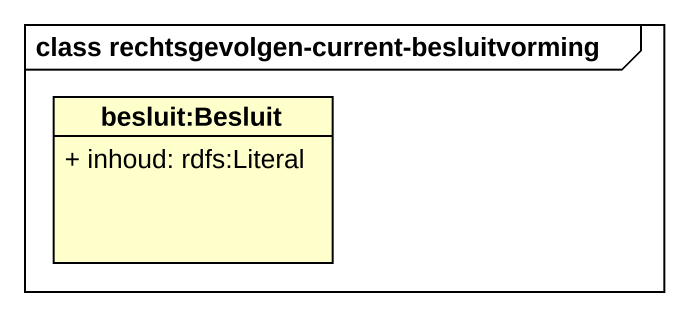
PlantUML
@startuml
mainframe class rechtsgevolgen-current-besluitvorming
hide circle
hide empty members
skinparam classAttributeIconSize 0
class "besluit:Besluit" as besluit_Besluit {
  + inhoud: rdfs:Literal
}
@enduml
